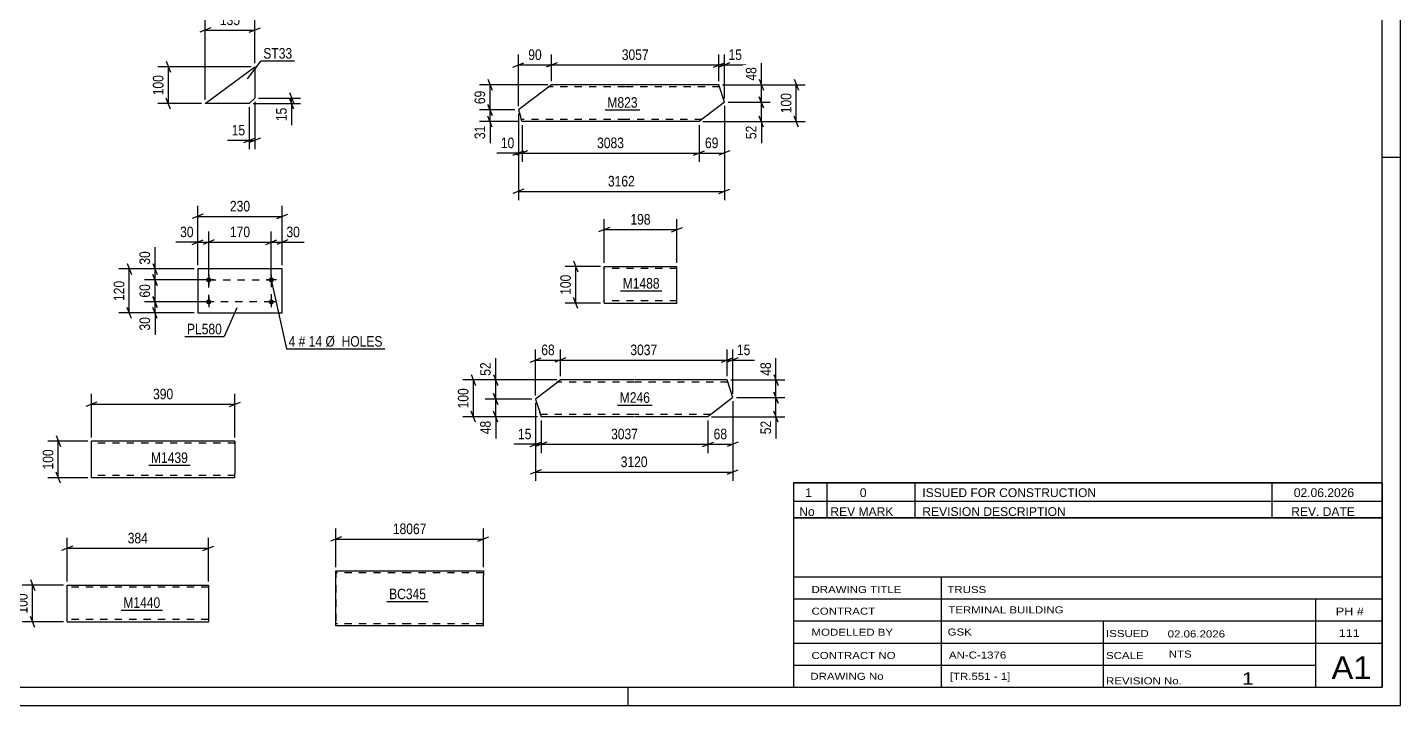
# Model space of a CAD drawing. Header units: millimetres. Extents: x 0 to 594, y 0 to 420.
# Drawn here: x 220.7 to 594, y 0 to 184.4 of the extents above; entities that cross this region are included whole.
import ezdxf

# ---------------------------------------------------------------- set-up
doc = ezdxf.new("R2010")
doc.units = ezdxf.units.MM
doc.linetypes.add('DXK_LINE_DOT2', pattern=[3.9198, 1.9599, -1.9599])
doc.styles.add('Arial Narrow', font='ARIALN.TTF', dxfattribs={"height": 0.2})

# ---------------------------------------------------------------- blocks, each defined once
blk = doc.blocks.new('Unknown-570384979-1132')
at = {"color": 5, "linetype": 'Continuous'}
for p, q in [((594, 0), (594, 420)), ((589, 5), (589, 415)), ((594, 149), (589, 149)), ((5, 5), (589, 5)), ((384, 0), (384, 5)), ((0, 0), (594, 0))]:
    blk.add_line(p, q, dxfattribs=at)
blk = doc.blocks.new('Part-570384979-22231 - 22230')
at = {"color": 2, "linetype": 'Continuous'}
for p, q in [((363.21, 168.82), (361.63, 167.62)), ((383.21, 168.82), (363.21, 168.82)), ((408.7, 168.82), (383.31, 168.82)), ((410.18, 164.06), (408.7, 168.82)), ((361.63, 167.62), (354.21, 161.97)), ((354.21, 161.97), (354.82, 160.02)), ((410.18, 164.06), (403.31, 158.82)), ((355.08, 159.17), (354.82, 160.02)), ((355.16, 158.91), (355.08, 159.17)), ((355.19, 158.82), (355.16, 158.91)), ((383.21, 158.82), (355.19, 158.82)), ((403.31, 158.82), (383.31, 158.82))]:
    blk.add_line(p, q, dxfattribs=at)
at = {"color": 7, "linetype": 'DXK_LINE_DOT2'}
for p, q in [((363.21, 168.82), (362.23, 168.08)), ((383.21, 168.22), (362.42, 168.22)), ((408.89, 168.22), (383.31, 168.22)), ((354.96, 159.56), (354.82, 160.02)), ((355.08, 159.17), (354.99, 159.47)), ((383.21, 159.42), (355.01, 159.42)), ((404.09, 159.42), (383.31, 159.42))]:
    blk.add_line(p, q, dxfattribs=at)
blk = doc.blocks.new('Part-570384979-22263 - 22262')
at = {"color": 2, "linetype": 'Continuous'}
for p, q in [((364.06, 87.35), (358.86, 83.35)), ((365.62, 88.55), (364.06, 87.35)), ((385.62, 88.55), (365.62, 88.55)), ((410.95, 88.55), (385.72, 88.55)), ((412.47, 83.75), (410.95, 88.55)), ((358.86, 83.35), (360, 79.75)), ((412.47, 83.75), (405.72, 78.55)), ((360.27, 78.9), (360, 79.75)), ((360.35, 78.64), (360.27, 78.9)), ((360.38, 78.55), (360.35, 78.64)), ((385.62, 78.55), (360.38, 78.55)), ((405.72, 78.55), (385.72, 78.55))]:
    blk.add_line(p, q, dxfattribs=at)
at = {"color": 7, "linetype": 'DXK_LINE_DOT2'}
for p, q in [((365.62, 88.55), (364.65, 87.81)), ((385.62, 87.95), (364.84, 87.95)), ((411.14, 87.95), (385.72, 87.95)), ((360.15, 79.29), (360, 79.75)), ((360.27, 78.9), (360.18, 79.2)), ((385.62, 79.15), (360.19, 79.15)), ((406.5, 79.15), (385.72, 79.15))]:
    blk.add_line(p, q, dxfattribs=at)
blk = doc.blocks.new('Part-570384979-17116 - 17115')
at = {"color": 2, "linetype": 'Continuous'}
for p, q in [((304.58, 21.66), (304.58, 36.66)), ((304.58, 36.66), (304.58, 36.66)), ((304.58, 36.66), (324.58, 36.66)), ((324.68, 36.66), (344.68, 36.66)), ((344.68, 36.66), (344.68, 36.57)), ((344.68, 36.57), (344.68, 36.31)), ((344.68, 36.31), (344.68, 35.46)), ((344.68, 22.86), (344.68, 35.46)), ((344.68, 21.66), (344.68, 22.86)), ((304.58, 21.66), (304.58, 21.66)), ((324.58, 21.66), (304.58, 21.66)), ((344.68, 21.66), (324.68, 21.66))]:
    blk.add_line(p, q, dxfattribs=at)
at = {"color": 7, "linetype": 'DXK_LINE_DOT2'}
for p, q in [((304.58, 36.66), (304.58, 21.66)), ((324.58, 36.06), (304.58, 36.06)), ((344.68, 36.06), (324.68, 36.06)), ((344.68, 36.31), (344.68, 35.46)), ((324.58, 22.26), (304.58, 22.26)), ((344.68, 22.26), (324.68, 22.26)), ((344.68, 22.26), (344.68, 22.31)), ((344.68, 21.66), (344.68, 21.75))]:
    blk.add_line(p, q, dxfattribs=at)
blk = doc.blocks.new('Part-570384979-17251 - 17250')
at = {"color": 2, "linetype": 'Continuous'}
for p, q in [((269.05, 163.71), (282.55, 173.71)), ((282.55, 173.71), (282.55, 165.21)), ((282.55, 165.21), (281.05, 163.71)), ((281.05, 163.71), (269.05, 163.71))]:
    blk.add_line(p, q, dxfattribs=at)
blk = doc.blocks.new('Bolt-570384979-17292 - 17290')
at = {"linetype": 'Continuous'}
for points in [[(270.02, 115.06, -1), (270.02, 116.46, -1)], [(287.02, 115.06, -1), (287.02, 116.46, -1)], [(270.02, 109.06, -1), (270.02, 110.46, -1)], [(287.02, 109.06, -1), (287.02, 110.46, -1)]]:
    blk.add_hatch(color=1, dxfattribs=at).paths.add_polyline_path(points)
at = {"color": 1, "linetype": 'Continuous'}
for p, q in [((271.42, 115.76), (268.62, 115.76)), ((270.02, 117.16), (270.02, 114.36)), ((288.42, 115.76), (285.62, 115.76)), ((287.02, 117.16), (287.02, 114.36)), ((271.42, 109.76), (268.62, 109.76)), ((270.02, 111.16), (270.02, 108.36)), ((288.42, 109.76), (285.62, 109.76)), ((287.02, 111.16), (287.02, 108.36))]:
    blk.add_line(p, q, dxfattribs=at)
blk = doc.blocks.new('Part-570384979-17291 - 17290')
at = {"color": 2, "linetype": 'Continuous'}
for p, q in [((290.02, 118.76), (267.02, 118.76)), ((267.02, 118.76), (267.02, 106.76)), ((290.02, 106.76), (290.02, 118.76)), ((267.02, 106.76), (290.02, 106.76))]:
    blk.add_line(p, q, dxfattribs=at)
blk = doc.blocks.new('Part-570384979-17303 - 17302')
at = {"color": 2, "linetype": 'Continuous'}
for p, q in [((277.13, 71.94), (238.12, 71.94)), ((238.12, 62.03), (238.12, 71.94)), ((277.13, 71.94), (277.13, 63.14)), ((238.12, 61.94), (238.12, 62.03)), ((277.13, 61.94), (238.12, 61.94)), ((277.13, 61.94), (277.13, 63.14))]:
    blk.add_line(p, q, dxfattribs=at)
at = {"color": 7, "linetype": 'DXK_LINE_DOT2'}
for p, q in [((277.13, 71.34), (238.12, 71.34)), ((277.13, 71.34), (277.13, 71.29)), ((277.13, 71.29), (277.13, 71.34)), ((277.13, 71.2), (277.13, 71.29)), ((277.13, 71.29), (277.13, 71.2)), ((238.12, 62.54), (238.12, 62.58)), ((277.13, 62.54), (238.12, 62.54)), ((277.13, 62.58), (277.13, 62.91)), ((277.13, 62.54), (277.13, 62.58))]:
    blk.add_line(p, q, dxfattribs=at)
blk = doc.blocks.new('Part-570384979-17322 - 17321')
at = {"color": 2, "linetype": 'Continuous'}
for p, q in [((231.53, 22.85), (231.53, 32.76)), ((231.53, 32.76), (269.94, 32.76)), ((269.94, 32.76), (269.94, 22.76)), ((231.53, 22.85), (231.53, 22.76)), ((231.53, 22.76), (269.94, 22.76))]:
    blk.add_line(p, q, dxfattribs=at)
at = {"color": 7, "linetype": 'DXK_LINE_DOT2'}
for p, q in [((269.94, 32.16), (231.53, 32.16)), ((269.94, 32.67), (269.94, 32.76)), ((231.53, 23.36), (231.53, 23.4)), ((269.94, 23.36), (231.53, 23.36)), ((269.94, 23.36), (269.94, 23.4))]:
    blk.add_line(p, q, dxfattribs=at)
blk = doc.blocks.new('Part-570384979-17378 - 17377')
at = {"color": 2, "linetype": 'Continuous'}
for p, q in [((377.51, 109.53), (377.51, 119.44)), ((377.51, 119.44), (397.28, 119.44)), ((397.28, 109.44), (397.28, 119.44)), ((377.51, 109.53), (377.51, 109.44)), ((377.51, 109.44), (397.28, 109.44))]:
    blk.add_line(p, q, dxfattribs=at)
at = {"color": 7, "linetype": 'DXK_LINE_DOT2'}
for p, q in [((397.28, 118.84), (377.51, 118.84)), ((377.51, 110.04), (377.51, 110.09)), ((397.28, 110.04), (377.51, 110.04)), ((397.28, 110.04), (397.28, 110.09))]:
    blk.add_line(p, q, dxfattribs=at)
blk = doc.blocks.new('Rectangle-570384979-20489 - 17290')
at = {"color": 1, "linetype": 'DXK_LINE_DOT2'}
blk.add_lwpolyline([(270.02, 115.76), (287.02, 115.76), (287.02, 109.76), (270.02, 109.76), (270.02, 115.76)], close=True, dxfattribs=at)
blk = doc.blocks.new('StraightDimension-570384979-22451 - 22230')
at = {"color": 7, "linetype": 'Continuous'}
for p, q in [((408.7, 169.82), (408.7, 177.08)), ((410.18, 165.06), (410.18, 177.08)), ((407.2, 173.63), (410.2, 174.83)), ((411.68, 174.83), (408.68, 173.63)), ((408.7, 174.23), (410.18, 174.23))]:
    blk.add_line(p, q, dxfattribs=at)
at = {"color": 0}
blk.add_wipeout([(415.57, 174.98), (415.57, 179.18), (410.71, 179.18), (410.71, 174.98)], dxfattribs=at)
at = {"color": 7, "linetype": 'Continuous'}
blk.add_line((410.18, 174.23), (416.09, 174.23), dxfattribs=at)
blk.add_line((410.18, 174.23), (416.09, 174.23), dxfattribs=at)
at = {"color": 3, "style": 'Arial Narrow'}
blk.add_text('15', height=2.863, dxfattribs=at).set_placement((411.31, 175.58))
blk = doc.blocks.new('StraightDimension-570384979-22515 - 22230')
at = {"color": 7, "linetype": 'Continuous'}
for p, q in [((410.18, 163.06), (410.18, 147.84)), ((403.31, 157.82), (403.31, 147.84)), ((401.81, 149.64), (404.81, 150.84)), ((403.31, 150.24), (410.18, 150.24)), ((411.68, 150.84), (408.68, 149.64))]:
    blk.add_line(p, q, dxfattribs=at)
at = {"color": 0}
blk.add_wipeout([(409.17, 150.99), (409.17, 155.19), (404.32, 155.19), (404.32, 150.99)], dxfattribs=at)
at = {"color": 3, "style": 'Arial Narrow'}
blk.add_text('69', height=2.863, dxfattribs=at).set_placement((404.92, 151.59))
blk = doc.blocks.new('StraightDimension-570384979-22452 - 22230')
at = {"color": 7, "linetype": 'Continuous'}
for p, q in [((363.21, 169.82), (363.21, 177.08)), ((408.7, 169.82), (408.7, 177.08)), ((364.71, 174.83), (361.71, 173.63)), ((363.21, 174.23), (408.7, 174.23)), ((407.2, 173.63), (410.2, 174.83))]:
    blk.add_line(p, q, dxfattribs=at)
at = {"color": 0}
blk.add_wipeout([(390.21, 174.98), (390.21, 179.18), (381.7, 179.18), (381.7, 174.98)], dxfattribs=at)
at = {"color": 3, "style": 'Arial Narrow'}
blk.add_text('3057', height=2.863, dxfattribs=at).set_placement((382.3, 175.58))
blk = doc.blocks.new('StraightDimension-570384979-22516 - 22230')
at = {"color": 7, "linetype": 'Continuous'}
for p, q in [((355.19, 157.82), (355.19, 147.84)), ((403.31, 157.82), (403.31, 147.84)), ((356.69, 150.84), (353.69, 149.64)), ((355.19, 150.24), (403.31, 150.24)), ((401.81, 149.64), (404.81, 150.84))]:
    blk.add_line(p, q, dxfattribs=at)
at = {"color": 0}
blk.add_wipeout([(383.51, 150.99), (383.51, 155.19), (374.99, 155.19), (374.99, 150.99)], dxfattribs=at)
at = {"color": 3, "style": 'Arial Narrow'}
blk.add_text('3083', height=2.863, dxfattribs=at).set_placement((375.59, 151.59))
blk = doc.blocks.new('StraightDimension-570384979-22453 - 22230')
at = {"color": 7, "linetype": 'Continuous'}
for p, q in [((354.21, 162.97), (354.21, 177.08)), ((363.21, 169.82), (363.21, 177.08)), ((352.71, 173.63), (355.71, 174.83)), ((354.21, 174.23), (363.21, 174.23)), ((364.71, 174.83), (361.71, 173.63))]:
    blk.add_line(p, q, dxfattribs=at)
at = {"color": 0}
blk.add_wipeout([(361.14, 174.98), (361.14, 179.18), (356.28, 179.18), (356.28, 174.98)], dxfattribs=at)
at = {"color": 3, "style": 'Arial Narrow'}
blk.add_text('90', height=2.863, dxfattribs=at).set_placement((356.88, 175.58))
blk = doc.blocks.new('StraightDimension-570384979-22517 - 22230')
at = {"color": 7, "linetype": 'Continuous'}
for p, q in [((354.21, 160.97), (354.21, 147.84)), ((355.19, 157.82), (355.19, 147.84)), ((352.71, 149.64), (355.71, 150.84)), ((356.69, 150.84), (353.69, 149.64)), ((354.21, 150.24), (355.19, 150.24))]:
    blk.add_line(p, q, dxfattribs=at)
at = {"color": 0}
blk.add_wipeout([(353.69, 150.99), (353.69, 155.19), (348.83, 155.19), (348.83, 150.99)], dxfattribs=at)
at = {"color": 7, "linetype": 'Continuous'}
blk.add_line((354.21, 150.24), (348.31, 150.24), dxfattribs=at)
blk.add_line((354.21, 150.24), (348.31, 150.24), dxfattribs=at)
at = {"color": 3, "style": 'Arial Narrow'}
blk.add_text('10', height=2.863, dxfattribs=at).set_placement((349.43, 151.59))
blk = doc.blocks.new('StraightDimension-570384979-22564 - 22230')
at = {"color": 7, "linetype": 'Continuous'}
for p, q in [((362.21, 168.82), (343.65, 168.82)), ((345.9, 170.32), (347.1, 167.32)), ((346.5, 161.97), (346.5, 168.82)), ((353.21, 161.97), (343.65, 161.97)), ((347.1, 160.47), (345.9, 163.47))]:
    blk.add_line(p, q, dxfattribs=at)
at = {"color": 0}
blk.add_wipeout([(345.75, 167.82), (341.55, 167.82), (341.55, 162.96), (345.75, 162.96)], dxfattribs=at)
at = {"color": 3, "style": 'Arial Narrow'}
blk.add_text('69', height=2.863, rotation=90.0002, dxfattribs=at).set_placement((345.15, 163.56))
blk = doc.blocks.new('StraightDimension-570384979-22565 - 22230')
at = {"color": 7, "linetype": 'Continuous'}
for p, q in [((353.21, 161.97), (343.65, 161.97)), ((345.9, 163.47), (347.1, 160.47)), ((346.5, 158.82), (346.5, 161.97)), ((354.19, 158.82), (343.65, 158.82)), ((347.1, 157.32), (345.9, 160.32))]:
    blk.add_line(p, q, dxfattribs=at)
at = {"color": 0}
blk.add_wipeout([(345.75, 158.3), (341.55, 158.3), (341.55, 153.44), (345.75, 153.44)], dxfattribs=at)
at = {"color": 7, "linetype": 'Continuous'}
blk.add_line((346.5, 158.82), (346.5, 152.91), dxfattribs=at)
blk.add_line((346.5, 158.82), (346.5, 152.91), dxfattribs=at)
at = {"color": 3, "style": 'Arial Narrow'}
blk.add_text('31', height=2.863, rotation=90.0002, dxfattribs=at).set_placement((345.15, 154.04))
blk = doc.blocks.new('StraightDimension-570384979-22613 - 22230')
at = {"color": 7, "linetype": 'Continuous'}
for p, q in [((409.7, 168.82), (422.64, 168.82)), ((419.64, 170.32), (420.84, 167.32)), ((420.24, 164.06), (420.24, 168.82)), ((420.84, 162.56), (419.64, 165.56)), ((411.18, 164.06), (422.64, 164.06))]:
    blk.add_line(p, q, dxfattribs=at)
at = {"color": 0}
blk.add_wipeout([(419.49, 174.2), (415.29, 174.2), (415.29, 169.35), (419.49, 169.35)], dxfattribs=at)
at = {"color": 7, "linetype": 'Continuous'}
blk.add_line((420.24, 168.82), (420.24, 174.73), dxfattribs=at)
blk.add_line((420.24, 168.82), (420.24, 174.73), dxfattribs=at)
at = {"color": 3, "style": 'Arial Narrow'}
blk.add_text('48', height=2.863, rotation=90.0002, dxfattribs=at).set_placement((418.89, 169.95))
blk = doc.blocks.new('StraightDimension-570384979-22614 - 22230')
at = {"color": 7, "linetype": 'Continuous'}
for p, q in [((419.64, 165.56), (420.84, 162.56)), ((411.18, 164.06), (422.64, 164.06)), ((420.24, 158.82), (420.24, 164.06)), ((404.31, 158.82), (422.64, 158.82)), ((420.84, 157.32), (419.64, 160.32))]:
    blk.add_line(p, q, dxfattribs=at)
at = {"color": 0}
blk.add_wipeout([(419.49, 158.3), (415.29, 158.3), (415.29, 153.44), (419.49, 153.44)], dxfattribs=at)
at = {"color": 7, "linetype": 'Continuous'}
blk.add_line((420.24, 158.82), (420.24, 152.91), dxfattribs=at)
blk.add_line((420.24, 158.82), (420.24, 152.91), dxfattribs=at)
at = {"color": 3, "style": 'Arial Narrow'}
blk.add_text('52', height=2.863, rotation=90.0002, dxfattribs=at).set_placement((418.89, 154.04))
blk = doc.blocks.new('StraightDimension-570384979-22663 - 22230')
at = {"color": 7, "linetype": 'Continuous'}
for p, q in [((409.7, 168.82), (432.15, 168.82)), ((429.15, 170.32), (430.35, 167.32)), ((429.75, 158.82), (429.75, 168.82)), ((404.31, 158.82), (432.15, 158.82)), ((430.35, 157.32), (429.15, 160.32))]:
    blk.add_line(p, q, dxfattribs=at)
at = {"color": 0}
blk.add_wipeout([(429, 167.16), (424.8, 167.16), (424.8, 160.48), (429, 160.48)], dxfattribs=at)
at = {"color": 3, "style": 'Arial Narrow'}
blk.add_text('100', height=2.863, rotation=90.0002, dxfattribs=at).set_placement((428.4, 161.08))
blk = doc.blocks.new('StraightDimension-570384979-22689 - 22230')
at = {"color": 7, "linetype": 'Continuous'}
for p, q in [((354.21, 160.97), (354.21, 137.42)), ((410.18, 163.06), (410.18, 137.42)), ((355.71, 140.42), (352.71, 139.22)), ((354.21, 139.82), (410.18, 139.82)), ((408.68, 139.22), (411.68, 140.42))]:
    blk.add_line(p, q, dxfattribs=at)
at = {"color": 0}
blk.add_wipeout([(386.45, 140.57), (386.45, 144.77), (377.94, 144.77), (377.94, 140.57)], dxfattribs=at)
at = {"color": 3, "style": 'Arial Narrow'}
blk.add_text('3162', height=2.863, dxfattribs=at).set_placement((378.54, 141.17))
blk = doc.blocks.new('StraightDimension-570384979-22769 - 22262')
at = {"color": 7, "linetype": 'Continuous'}
for p, q in [((358.86, 82.35), (358.86, 68.67)), ((360.38, 77.55), (360.38, 68.67)), ((357.36, 70.47), (360.36, 71.67)), ((358.86, 71.07), (360.38, 71.07)), ((361.88, 71.67), (358.88, 70.47))]:
    blk.add_line(p, q, dxfattribs=at)
at = {"color": 0}
blk.add_wipeout([(358.33, 71.82), (358.33, 76.02), (353.48, 76.02), (353.48, 71.82)], dxfattribs=at)
at = {"color": 7, "linetype": 'Continuous'}
blk.add_line((358.86, 71.07), (352.95, 71.07), dxfattribs=at)
blk.add_line((358.86, 71.07), (352.95, 71.07), dxfattribs=at)
at = {"color": 3, "style": 'Arial Narrow'}
blk.add_text('15', height=2.863, dxfattribs=at).set_placement((354.08, 72.42))
blk = doc.blocks.new('StraightDimension-570384979-22707 - 22262')
at = {"color": 7, "linetype": 'Continuous'}
for p, q in [((367.12, 94.55), (364.12, 93.35)), ((365.62, 89.55), (365.62, 96.8)), ((365.62, 93.95), (410.95, 93.95)), ((409.45, 93.35), (412.45, 94.55)), ((410.95, 89.55), (410.95, 96.8))]:
    blk.add_line(p, q, dxfattribs=at)
at = {"color": 0}
blk.add_wipeout([(392.54, 94.7), (392.54, 98.9), (384.03, 98.9), (384.03, 94.7)], dxfattribs=at)
at = {"color": 3, "style": 'Arial Narrow'}
blk.add_text('3037', height=2.863, dxfattribs=at).set_placement((384.63, 95.3))
blk = doc.blocks.new('StraightDimension-570384979-22706 - 22262')
at = {"color": 7, "linetype": 'Continuous'}
for p, q in [((409.45, 93.35), (412.45, 94.55)), ((410.95, 89.55), (410.95, 96.8)), ((410.95, 93.95), (412.47, 93.95)), ((413.97, 94.55), (410.97, 93.35)), ((412.47, 84.75), (412.47, 96.8))]:
    blk.add_line(p, q, dxfattribs=at)
at = {"color": 0}
blk.add_wipeout([(417.86, 94.7), (417.86, 98.9), (413, 98.9), (413, 94.7)], dxfattribs=at)
at = {"color": 7, "linetype": 'Continuous'}
blk.add_line((412.47, 93.95), (418.38, 93.95), dxfattribs=at)
blk.add_line((412.47, 93.95), (418.38, 93.95), dxfattribs=at)
at = {"color": 3, "style": 'Arial Narrow'}
blk.add_text('15', height=2.863, dxfattribs=at).set_placement((413.6, 95.3))
blk = doc.blocks.new('StraightDimension-570384979-22708 - 22262')
at = {"color": 7, "linetype": 'Continuous'}
for p, q in [((357.36, 93.35), (360.36, 94.55)), ((358.86, 84.35), (358.86, 96.8)), ((358.86, 93.95), (365.62, 93.95)), ((367.12, 94.55), (364.12, 93.35)), ((365.62, 89.55), (365.62, 96.8))]:
    blk.add_line(p, q, dxfattribs=at)
at = {"color": 0}
blk.add_wipeout([(364.67, 94.7), (364.67, 98.9), (359.81, 98.9), (359.81, 94.7)], dxfattribs=at)
at = {"color": 3, "style": 'Arial Narrow'}
blk.add_text('68', height=2.863, dxfattribs=at).set_placement((360.41, 95.3))
blk = doc.blocks.new('StraightDimension-570384979-22767 - 22262')
at = {"color": 7, "linetype": 'Continuous'}
for p, q in [((412.47, 82.75), (412.47, 68.67)), ((405.72, 77.55), (405.72, 68.67)), ((404.22, 70.47), (407.22, 71.67)), ((405.72, 71.07), (412.47, 71.07)), ((413.97, 71.67), (410.97, 70.47))]:
    blk.add_line(p, q, dxfattribs=at)
at = {"color": 0}
blk.add_wipeout([(411.52, 71.82), (411.52, 76.02), (406.67, 76.02), (406.67, 71.82)], dxfattribs=at)
at = {"color": 3, "style": 'Arial Narrow'}
blk.add_text('68', height=2.863, dxfattribs=at).set_placement((407.27, 72.42))
blk = doc.blocks.new('StraightDimension-570384979-22768 - 22262')
at = {"color": 7, "linetype": 'Continuous'}
for p, q in [((360.38, 77.55), (360.38, 68.67)), ((405.72, 77.55), (405.72, 68.67)), ((361.88, 71.67), (358.88, 70.47)), ((360.38, 71.07), (405.72, 71.07)), ((404.22, 70.47), (407.22, 71.67))]:
    blk.add_line(p, q, dxfattribs=at)
at = {"color": 0}
blk.add_wipeout([(387.3, 71.82), (387.3, 76.02), (378.79, 76.02), (378.79, 71.82)], dxfattribs=at)
at = {"color": 3, "style": 'Arial Narrow'}
blk.add_text('3037', height=2.863, dxfattribs=at).set_placement((379.39, 72.42))
blk = doc.blocks.new('StraightDimension-570384979-22815 - 22262')
at = {"color": 7, "linetype": 'Continuous'}
for p, q in [((358.86, 82.35), (358.86, 61.1)), ((412.47, 82.75), (412.47, 61.1)), ((360.36, 64.1), (357.36, 62.9)), ((358.86, 63.5), (412.47, 63.5)), ((410.97, 62.9), (413.97, 64.1))]:
    blk.add_line(p, q, dxfattribs=at)
at = {"color": 0}
blk.add_wipeout([(389.92, 64.25), (389.92, 68.45), (381.41, 68.45), (381.41, 64.25)], dxfattribs=at)
at = {"color": 3, "style": 'Arial Narrow'}
blk.add_text('3120', height=2.863, dxfattribs=at).set_placement((382.01, 64.85))
blk = doc.blocks.new('StraightDimension-570384979-22828 - 22262')
at = {"color": 7, "linetype": 'Continuous'}
for p, q in [((423.62, 90.05), (424.82, 87.05)), ((411.95, 88.55), (426.62, 88.55)), ((424.22, 83.75), (424.22, 88.55)), ((413.47, 83.75), (426.62, 83.75)), ((424.82, 82.25), (423.62, 85.25))]:
    blk.add_line(p, q, dxfattribs=at)
at = {"color": 0}
blk.add_wipeout([(423.47, 93.93), (419.27, 93.93), (419.27, 89.08), (423.47, 89.08)], dxfattribs=at)
at = {"color": 7, "linetype": 'Continuous'}
blk.add_line((424.22, 88.55), (424.22, 94.46), dxfattribs=at)
blk.add_line((424.22, 88.55), (424.22, 94.46), dxfattribs=at)
at = {"color": 3, "style": 'Arial Narrow'}
blk.add_text('48', height=2.863, rotation=90.0002, dxfattribs=at).set_placement((422.87, 89.68))
blk = doc.blocks.new('StraightDimension-570384979-22829 - 22262')
at = {"color": 7, "linetype": 'Continuous'}
for p, q in [((413.47, 83.75), (426.62, 83.75)), ((423.62, 85.25), (424.82, 82.25)), ((424.22, 78.55), (424.22, 83.75)), ((406.72, 78.55), (426.62, 78.55)), ((424.82, 77.05), (423.62, 80.05))]:
    blk.add_line(p, q, dxfattribs=at)
at = {"color": 0}
blk.add_wipeout([(423.47, 78.03), (419.27, 78.03), (419.27, 73.17), (423.47, 73.17)], dxfattribs=at)
at = {"color": 7, "linetype": 'Continuous'}
blk.add_line((424.22, 78.55), (424.22, 72.64), dxfattribs=at)
blk.add_line((424.22, 78.55), (424.22, 72.64), dxfattribs=at)
at = {"color": 3, "style": 'Arial Narrow'}
blk.add_text('52', height=2.863, rotation=90.0002, dxfattribs=at).set_placement((422.87, 73.77))
blk = doc.blocks.new('StraightDimension-570384979-22874 - 22262')
at = {"color": 7, "linetype": 'Continuous'}
for p, q in [((347.42, 90.05), (348.62, 87.05)), ((364.62, 88.55), (345.17, 88.55)), ((348.02, 83.35), (348.02, 88.55)), ((357.86, 83.35), (345.17, 83.35)), ((348.62, 81.85), (347.42, 84.85))]:
    blk.add_line(p, q, dxfattribs=at)
at = {"color": 0}
blk.add_wipeout([(347.27, 93.93), (343.07, 93.93), (343.07, 89.08), (347.27, 89.08)], dxfattribs=at)
at = {"color": 7, "linetype": 'Continuous'}
blk.add_line((348.02, 88.55), (348.02, 94.46), dxfattribs=at)
blk.add_line((348.02, 88.55), (348.02, 94.46), dxfattribs=at)
at = {"color": 3, "style": 'Arial Narrow'}
blk.add_text('52', height=2.863, rotation=90.0002, dxfattribs=at).set_placement((346.67, 89.68))
blk = doc.blocks.new('StraightDimension-570384979-22875 - 22262')
at = {"color": 7, "linetype": 'Continuous'}
for p, q in [((357.86, 83.35), (345.17, 83.35)), ((347.42, 84.85), (348.62, 81.85)), ((348.02, 78.55), (348.02, 83.35)), ((359.38, 78.55), (345.17, 78.55)), ((348.62, 77.05), (347.42, 80.05))]:
    blk.add_line(p, q, dxfattribs=at)
at = {"color": 0}
blk.add_wipeout([(347.27, 78.03), (343.07, 78.03), (343.07, 73.17), (347.27, 73.17)], dxfattribs=at)
at = {"color": 7, "linetype": 'Continuous'}
blk.add_line((348.02, 78.55), (348.02, 72.64), dxfattribs=at)
blk.add_line((348.02, 78.55), (348.02, 72.64), dxfattribs=at)
at = {"color": 3, "style": 'Arial Narrow'}
blk.add_text('48', height=2.863, rotation=90.0002, dxfattribs=at).set_placement((346.67, 73.77))
blk = doc.blocks.new('StraightDimension-570384979-23218 - 22262')
at = {"color": 7, "linetype": 'Continuous'}
for p, q in [((341.37, 90.05), (342.57, 87.05)), ((364.62, 88.55), (339.12, 88.55)), ((341.97, 78.55), (341.97, 88.55)), ((359.38, 78.55), (339.12, 78.55)), ((342.57, 77.05), (341.37, 80.05))]:
    blk.add_line(p, q, dxfattribs=at)
at = {"color": 0}
blk.add_wipeout([(341.22, 86.89), (337.02, 86.89), (337.02, 80.21), (341.22, 80.21)], dxfattribs=at)
at = {"color": 3, "style": 'Arial Narrow'}
blk.add_text('100', height=2.863, rotation=90.0002, dxfattribs=at).set_placement((340.62, 80.81))
blk = doc.blocks.new('StraightDimension-570384979-17786 - 17115')
at = {"color": 7, "linetype": 'Continuous'}
for p, q in [((306.08, 45.87), (303.08, 44.67)), ((304.58, 37.66), (304.58, 48.12)), ((304.58, 45.27), (344.68, 45.27)), ((343.18, 44.67), (346.18, 45.87)), ((344.68, 37.66), (344.68, 48.12))]:
    blk.add_line(p, q, dxfattribs=at)
at = {"color": 0}
blk.add_wipeout([(329.8, 46.02), (329.8, 50.22), (319.46, 50.22), (319.46, 46.02)], dxfattribs=at)
at = {"color": 3, "style": 'Arial Narrow'}
blk.add_text('18067', height=2.863, dxfattribs=at).set_placement((320.06, 46.62))
blk = doc.blocks.new('StraightDimension-570384979-17986 - 17250')
at = {"color": 7, "linetype": 'Continuous'}
for p, q in [((281.05, 162.71), (281.05, 151.31)), ((282.55, 164.21), (282.55, 151.31)), ((279.55, 153.11), (282.55, 154.31)), ((284.05, 154.31), (281.05, 153.11)), ((281.05, 153.71), (282.55, 153.71))]:
    blk.add_line(p, q, dxfattribs=at)
at = {"color": 0}
blk.add_wipeout([(280.52, 154.46), (280.52, 158.66), (275.66, 158.66), (275.66, 154.46)], dxfattribs=at)
at = {"color": 7, "linetype": 'Continuous'}
blk.add_line((281.05, 153.71), (275.14, 153.71), dxfattribs=at)
blk.add_line((281.05, 153.71), (275.14, 153.71), dxfattribs=at)
at = {"color": 3, "style": 'Arial Narrow'}
blk.add_text('15', height=2.863, dxfattribs=at).set_placement((276.26, 155.06))
blk = doc.blocks.new('StraightDimension-570384979-17978 - 17250')
at = {"color": 7, "linetype": 'Continuous'}
for p, q in [((283.55, 165.21), (294.95, 165.21)), ((291.95, 166.71), (293.15, 163.71)), ((293.15, 162.21), (291.95, 165.21)), ((292.55, 163.71), (292.55, 165.21)), ((282.05, 163.71), (294.95, 163.71))]:
    blk.add_line(p, q, dxfattribs=at)
at = {"color": 0}
blk.add_wipeout([(291.8, 163.18), (287.6, 163.18), (287.6, 158.33), (291.8, 158.33)], dxfattribs=at)
at = {"color": 7, "linetype": 'Continuous'}
blk.add_line((292.55, 163.71), (292.55, 157.8), dxfattribs=at)
blk.add_line((292.55, 163.71), (292.55, 157.8), dxfattribs=at)
at = {"color": 3, "style": 'Arial Narrow'}
blk.add_text('15', height=2.863, rotation=90.0002, dxfattribs=at).set_placement((291.2, 158.93))
blk = doc.blocks.new('StraightDimension-570384979-17990 - 17250')
at = {"color": 7, "linetype": 'Continuous'}
for p, q in [((270.55, 184.31), (267.55, 183.11)), ((269.05, 164.71), (269.05, 186.56)), ((269.05, 183.71), (282.55, 183.71)), ((281.05, 183.11), (284.05, 184.31)), ((282.55, 174.71), (282.55, 186.56))]:
    blk.add_line(p, q, dxfattribs=at)
at = {"color": 0}
blk.add_wipeout([(279.14, 184.46), (279.14, 188.66), (272.45, 188.66), (272.45, 184.46)], dxfattribs=at)
at = {"color": 3, "style": 'Arial Narrow'}
blk.add_text('135', height=2.863, dxfattribs=at).set_placement((273.05, 185.06))
blk = doc.blocks.new('StraightDimension-570384979-17982 - 17250')
at = {"color": 7, "linetype": 'Continuous'}
for p, q in [((281.55, 173.71), (256.2, 173.71)), ((258.45, 175.21), (259.65, 172.21)), ((259.05, 163.71), (259.05, 173.71)), ((259.65, 162.21), (258.45, 165.21)), ((268.05, 163.71), (256.2, 163.71))]:
    blk.add_line(p, q, dxfattribs=at)
at = {"color": 0}
blk.add_wipeout([(258.3, 172.05), (254.1, 172.05), (254.1, 165.37), (258.3, 165.37)], dxfattribs=at)
at = {"color": 3, "style": 'Arial Narrow'}
blk.add_text('100', height=2.863, rotation=90.0002, dxfattribs=at).set_placement((257.7, 165.97))
blk = doc.blocks.new('StraightDimension-570384979-17999 - 17290')
at = {"color": 7, "linetype": 'Continuous'}
for p, q in [((269.02, 115.76), (252.56, 115.76)), ((254.81, 117.26), (256.01, 114.26)), ((255.41, 109.76), (255.41, 115.76)), ((269.02, 109.76), (252.56, 109.76)), ((256.01, 108.26), (254.81, 111.26))]:
    blk.add_line(p, q, dxfattribs=at)
at = {"color": 0}
blk.add_wipeout([(254.66, 115.19), (250.46, 115.19), (250.46, 110.34), (254.66, 110.34)], dxfattribs=at)
at = {"color": 3, "style": 'Arial Narrow'}
blk.add_text('60', height=2.863, rotation=90.0002, dxfattribs=at).set_placement((254.06, 110.94))
blk = doc.blocks.new('StraightDimension-570384979-18015 - 17290')
at = {"color": 7, "linetype": 'Continuous'}
for p, q in [((270.02, 116.76), (270.02, 128.88)), ((287.02, 116.76), (287.02, 128.88)), ((271.52, 126.63), (268.52, 125.43)), ((270.02, 126.03), (287.02, 126.03)), ((285.52, 125.43), (288.52, 126.63))]:
    blk.add_line(p, q, dxfattribs=at)
at = {"color": 0}
blk.add_wipeout([(281.86, 126.78), (281.86, 130.98), (275.18, 130.98), (275.18, 126.78)], dxfattribs=at)
at = {"color": 3, "style": 'Arial Narrow'}
blk.add_text('170', height=2.863, dxfattribs=at).set_placement((275.78, 127.38))
blk = doc.blocks.new('StraightDimension-570384979-18000 - 17290')
at = {"color": 7, "linetype": 'Continuous'}
for p, q in [((269.02, 109.76), (252.56, 109.76)), ((254.81, 111.26), (256.01, 108.26)), ((256.01, 105.26), (254.81, 108.26)), ((255.41, 106.76), (255.41, 109.76)), ((266.02, 106.76), (252.56, 106.76))]:
    blk.add_line(p, q, dxfattribs=at)
at = {"color": 0}
blk.add_wipeout([(254.66, 106.24), (250.46, 106.24), (250.46, 101.38), (254.66, 101.38)], dxfattribs=at)
at = {"color": 7, "linetype": 'Continuous'}
blk.add_line((255.41, 106.76), (255.41, 100.86), dxfattribs=at)
blk.add_line((255.41, 106.76), (255.41, 100.86), dxfattribs=at)
at = {"color": 3, "style": 'Arial Narrow'}
blk.add_text('30', height=2.863, rotation=90.0002, dxfattribs=at).set_placement((254.06, 101.98))
blk = doc.blocks.new('StraightDimension-570384979-17998 - 17290')
at = {"color": 7, "linetype": 'Continuous'}
for p, q in [((254.81, 120.26), (256.01, 117.26)), ((266.02, 118.76), (252.56, 118.76)), ((269.02, 115.76), (252.56, 115.76)), ((256.01, 114.26), (254.81, 117.26)), ((255.41, 115.76), (255.41, 118.76))]:
    blk.add_line(p, q, dxfattribs=at)
at = {"color": 0}
blk.add_wipeout([(254.66, 124.14), (250.46, 124.14), (250.46, 119.29), (254.66, 119.29)], dxfattribs=at)
at = {"color": 7, "linetype": 'Continuous'}
blk.add_line((255.41, 118.76), (255.41, 124.67), dxfattribs=at)
blk.add_line((255.41, 118.76), (255.41, 124.67), dxfattribs=at)
at = {"color": 3, "style": 'Arial Narrow'}
blk.add_text('30', height=2.863, rotation=90.0002, dxfattribs=at).set_placement((254.06, 119.89))
blk = doc.blocks.new('StraightDimension-570384979-18010 - 17290')
at = {"color": 7, "linetype": 'Continuous'}
for p, q in [((247.81, 120.26), (249.01, 117.26)), ((266.02, 118.76), (245.56, 118.76)), ((248.41, 106.76), (248.41, 118.76)), ((249.01, 105.26), (247.81, 108.26)), ((266.02, 106.76), (245.56, 106.76))]:
    blk.add_line(p, q, dxfattribs=at)
at = {"color": 0}
blk.add_wipeout([(247.66, 116.11), (243.46, 116.11), (243.46, 109.42), (247.66, 109.42)], dxfattribs=at)
at = {"color": 3, "style": 'Arial Narrow'}
blk.add_text('120', height=2.863, rotation=90.0002, dxfattribs=at).set_placement((247.06, 110.02))
blk = doc.blocks.new('StraightDimension-570384979-18014 - 17290')
at = {"color": 7, "linetype": 'Continuous'}
for p, q in [((287.02, 116.76), (287.02, 128.88)), ((290.02, 119.76), (290.02, 128.88)), ((285.52, 125.43), (288.52, 126.63)), ((287.02, 126.03), (290.02, 126.03)), ((291.52, 126.63), (288.52, 125.43))]:
    blk.add_line(p, q, dxfattribs=at)
at = {"color": 0}
blk.add_wipeout([(295.4, 126.78), (295.4, 130.98), (290.54, 130.98), (290.54, 126.78)], dxfattribs=at)
at = {"color": 7, "linetype": 'Continuous'}
blk.add_line((290.02, 126.03), (295.92, 126.03), dxfattribs=at)
blk.add_line((290.02, 126.03), (295.92, 126.03), dxfattribs=at)
at = {"color": 3, "style": 'Arial Narrow'}
blk.add_text('30', height=2.863, dxfattribs=at).set_placement((291.14, 127.38))
blk = doc.blocks.new('StraightDimension-570384979-18016 - 17290')
at = {"color": 7, "linetype": 'Continuous'}
for p, q in [((267.02, 119.76), (267.02, 128.88)), ((270.02, 116.76), (270.02, 128.88)), ((265.52, 125.43), (268.52, 126.63)), ((267.02, 126.03), (270.02, 126.03)), ((271.52, 126.63), (268.52, 125.43))]:
    blk.add_line(p, q, dxfattribs=at)
at = {"color": 0}
blk.add_wipeout([(266.49, 126.78), (266.49, 130.98), (261.64, 130.98), (261.64, 126.78)], dxfattribs=at)
at = {"color": 7, "linetype": 'Continuous'}
blk.add_line((267.02, 126.03), (261.11, 126.03), dxfattribs=at)
blk.add_line((267.02, 126.03), (261.11, 126.03), dxfattribs=at)
at = {"color": 3, "style": 'Arial Narrow'}
blk.add_text('30', height=2.863, dxfattribs=at).set_placement((262.24, 127.38))
blk = doc.blocks.new('StraightDimension-570384979-18026 - 17290')
at = {"color": 7, "linetype": 'Continuous'}
for p, q in [((267.02, 119.76), (267.02, 135.88)), ((290.02, 119.76), (290.02, 135.88)), ((268.52, 133.63), (265.52, 132.43)), ((267.02, 133.03), (290.02, 133.03)), ((288.52, 132.43), (291.52, 133.63))]:
    blk.add_line(p, q, dxfattribs=at)
at = {"color": 0}
blk.add_wipeout([(281.86, 133.78), (281.86, 137.98), (275.18, 137.98), (275.18, 133.78)], dxfattribs=at)
at = {"color": 3, "style": 'Arial Narrow'}
blk.add_text('230', height=2.863, dxfattribs=at).set_placement((275.78, 134.38))
blk = doc.blocks.new('StraightDimension-570384979-18030 - 17302')
at = {"color": 7, "linetype": 'Continuous'}
for p, q in [((239.62, 82.54), (236.62, 81.34)), ((238.12, 72.94), (238.12, 84.79)), ((275.63, 81.34), (278.63, 82.54)), ((277.13, 72.94), (277.13, 84.79)), ((238.12, 81.94), (277.13, 81.94))]:
    blk.add_line(p, q, dxfattribs=at)
at = {"color": 0}
blk.add_wipeout([(260.96, 82.69), (260.96, 86.89), (254.28, 86.89), (254.28, 82.69)], dxfattribs=at)
at = {"color": 3, "style": 'Arial Narrow'}
blk.add_text('390', height=2.863, dxfattribs=at).set_placement((254.88, 83.29))
blk = doc.blocks.new('StraightDimension-570384979-20531 - 17302')
at = {"color": 7, "linetype": 'Continuous'}
for p, q in [((237.12, 71.94), (226.26, 71.94)), ((228.51, 73.44), (229.71, 70.44)), ((229.11, 61.94), (229.11, 71.94)), ((237.12, 61.94), (226.26, 61.94)), ((229.71, 60.44), (228.51, 63.44))]:
    blk.add_line(p, q, dxfattribs=at)
at = {"color": 0}
blk.add_wipeout([(228.36, 70.28), (224.16, 70.28), (224.16, 63.6), (228.36, 63.6)], dxfattribs=at)
at = {"color": 3, "style": 'Arial Narrow'}
blk.add_text('100', height=2.863, rotation=90.0002, dxfattribs=at).set_placement((227.76, 64.2))
blk = doc.blocks.new('StraightDimension-570384979-18034 - 17321')
at = {"color": 7, "linetype": 'Continuous'}
for p, q in [((231.53, 33.76), (231.53, 45.61)), ((269.94, 33.76), (269.94, 45.61)), ((233.03, 43.36), (230.03, 42.16)), ((231.53, 42.76), (269.94, 42.76)), ((268.44, 42.16), (271.44, 43.36))]:
    blk.add_line(p, q, dxfattribs=at)
at = {"color": 0}
blk.add_wipeout([(254.08, 43.51), (254.08, 47.71), (247.39, 47.71), (247.39, 43.51)], dxfattribs=at)
at = {"color": 3, "style": 'Arial Narrow'}
blk.add_text('384', height=2.863, dxfattribs=at).set_placement((247.99, 44.11))
blk = doc.blocks.new('StraightDimension-570384979-20542 - 17321')
at = {"color": 7, "linetype": 'Continuous'}
for p, q in [((221.53, 34.26), (222.73, 31.26)), ((230.53, 32.76), (219.28, 32.76)), ((222.13, 22.76), (222.13, 32.76)), ((230.53, 22.76), (219.28, 22.76)), ((222.73, 21.26), (221.53, 24.26))]:
    blk.add_line(p, q, dxfattribs=at)
at = {"color": 0}
blk.add_wipeout([(221.38, 31.1), (217.18, 31.1), (217.18, 24.42), (221.38, 24.42)], dxfattribs=at)
at = {"color": 3, "style": 'Arial Narrow'}
blk.add_text('100', height=2.863, rotation=90.0002, dxfattribs=at).set_placement((220.78, 25.02))
blk = doc.blocks.new('StraightDimension-570384979-20504 - 17377')
at = {"color": 7, "linetype": 'Continuous'}
for p, q in [((369.19, 120.94), (370.39, 117.94)), ((376.51, 119.44), (366.94, 119.44)), ((369.79, 109.44), (369.79, 119.44)), ((376.51, 109.44), (366.94, 109.44)), ((370.39, 107.94), (369.19, 110.94))]:
    blk.add_line(p, q, dxfattribs=at)
at = {"color": 0}
blk.add_wipeout([(369.04, 117.78), (364.84, 117.78), (364.84, 111.1), (369.04, 111.1)], dxfattribs=at)
at = {"color": 3, "style": 'Arial Narrow'}
blk.add_text('100', height=2.863, rotation=90.0002, dxfattribs=at).set_placement((368.44, 111.7))
blk = doc.blocks.new('StraightDimension-570384979-18038 - 17377')
at = {"color": 7, "linetype": 'Continuous'}
for p, q in [((377.51, 120.44), (377.51, 132.29)), ((397.28, 120.44), (397.28, 132.29)), ((379.01, 130.04), (376.01, 128.84)), ((377.51, 129.44), (397.28, 129.44)), ((395.78, 128.84), (398.78, 130.04))]:
    blk.add_line(p, q, dxfattribs=at)
at = {"color": 0}
blk.add_wipeout([(390.74, 130.19), (390.74, 134.39), (384.05, 134.39), (384.05, 130.19)], dxfattribs=at)
at = {"color": 3, "style": 'Arial Narrow'}
blk.add_text('198', height=2.863, dxfattribs=at).set_placement((384.65, 130.79))
blk = doc.blocks.new('Unknown-570384979-23251')
at = {"color": 7, "linetype": 'Continuous'}
for p, q in [((429, 51.05), (429, 5)), ((429, 51.05), (589, 51.05)), ((589, 51), (589, 5)), ((429, 35), (589, 35)), ((469.14, 35), (469.14, 5)), ((429, 29), (589, 29)), ((571, 5.05), (571, 29.05)), ((429, 23), (589, 23)), ((513.14, 23), (513.14, 5)), ((429, 17), (589, 17)), ((429, 11), (571, 11)), ((429, 5), (589, 5))]:
    blk.add_line(p, q, dxfattribs=at)
at = {"color": 7, "style": 'Arial Narrow'}
for s, height, width, p in [('DRAWING TITLE', 1.9089, 1.425378, (433.88, 30.61)), ('TRUSS', 1.909, 1.425378, (470.81, 30.59)), ('CONTRACT', 1.909, 1.425378, (433.88, 24.71)), ('TERMINAL BUILDING', 1.9089, 1.425378, (471.06, 25.07)), ('MODELLED BY', 1.9089, 1.425378, (433.88, 18.98)), ('GSK', 1.909, 1.425378, (470.88, 19.04)), ('ISSUED', 1.909, 1.425378, (513.94, 18.64)), ('02.06.2026', 1.909, 1.425378, (530.69, 18.52)), ('CONTRACT NO', 1.9089, 1.425378, (433.88, 12.66)), ('AN-C-1376', 1.909, 1.425378, (471.23, 12.78)), ('SCALE', 1.909, 1.425378, (513.94, 12.65)), ('A1', 6.204, 1.25, (575.24, 7.2)), ('DRAWING No', 1.909, 1.425378, (433.56, 7)), ('[TR.551 - 1]', 1.9089, 1.425378, (471.46, 6.99)), ('REVISION No.', 1.9089, 1.425378, (513.94, 5.77)), ('1', 3.34, 1.5, (550.91, 5.68))]:
    blk.add_text(s, height=height, dxfattribs=dict(at, width=width)).set_placement(p)
at = {"color": 7, "linetype": 'Continuous', "style": 'Arial Narrow'}
for s, height, width, p in [('PH #', 2.1, 1.42538, (576.4, 24.55)), ('111', 2.1, 1.42538, (577.19, 18.65)), ('NTS', 1.909, 1.425378, (531, 13.05))]:
    blk.add_text(s, height=height, dxfattribs=dict(at, width=width)).set_placement(p)
blk = doc.blocks.new('Unknown-570384979-23252')
at = {"color": 7, "linetype": 'Continuous'}
for p, q in [((429, 60.55), (589, 60.55)), ((589, 60.55), (429, 60.55)), ((429, 60.55), (429, 55.55)), ((438, 60.55), (438, 55.55)), ((462, 60.55), (462, 55.55)), ((559, 60.55), (559, 55.55)), ((589, 60.55), (589, 55.55)), ((429, 55.55), (589, 55.55)), ((429, 55.55), (429, 51.05)), ((429, 55.55), (589, 55.55)), ((438, 55.55), (438, 51.05)), ((462, 55.55), (462, 51.05)), ((559, 55.55), (559, 51.05)), ((589, 55.55), (589, 51.05)), ((589, 51.05), (429, 51.05))]:
    blk.add_line(p, q, dxfattribs=at)
at = {"color": 7, "linetype": 'Continuous', "style": 'Arial Narrow'}
for s, height, width, p in [('1', 2.39, 1.196471, (432.16, 56.7)), ('0', 2.39, 1.196471, (447, 56.7)), ('ISSUED FOR CONSTRUCTION', 2.3861, 1.196471, (464, 56.7)), ('02.06.2026', 2.386, 1.196471, (565, 56.7)), ('No', 2.386, 1.2, (430.54, 51.55)), ('REV MARK', 2.386, 1.2, (439, 51.55)), ('REVISION DESCRIPTION', 2.3861, 1.2, (464, 51.55)), ('REV. DATE', 2.386, 1.2, (564.28, 51.55))]:
    blk.add_text(s, height=height, dxfattribs=dict(at, width=width)).set_placement(p)
blk = doc.blocks.new('Mark-570384979-22291 - 22230')
at = {"color": 0}
blk.add_wipeout([(386.6, 162.58), (386.6, 165.58), (378.38, 165.58), (378.38, 162.58)], dxfattribs=at)
blk.add_wipeout([(386.6, 162.58), (386.6, 165.58), (378.38, 165.58), (378.38, 162.58)], dxfattribs=at)
at = {"color": 30, "linetype": 'Continuous'}
blk.add_line((377.78, 161.98), (387.2, 161.98), dxfattribs=at)
at = {"color": 3, "style": 'Arial Narrow'}
blk.add_text('M823', height=2.863, dxfattribs=at).set_placement((378.38, 162.58))
blk = doc.blocks.new('Mark-570384979-22306 - 22262')
at = {"color": 0}
blk.add_wipeout([(389.96, 82.33), (389.96, 85.33), (381.74, 85.33), (381.74, 82.33)], dxfattribs=at)
blk.add_wipeout([(389.96, 82.33), (389.96, 85.33), (381.74, 85.33), (381.74, 82.33)], dxfattribs=at)
at = {"color": 30, "linetype": 'Continuous'}
blk.add_line((381.14, 81.73), (390.56, 81.73), dxfattribs=at)
at = {"color": 3, "style": 'Arial Narrow'}
blk.add_text('M246', height=2.863, dxfattribs=at).set_placement((381.74, 82.33))
blk = doc.blocks.new('Mark-570384979-18133 - 17115')
at = {"color": 0}
blk.add_wipeout([(329.1, 28.92), (329.1, 31.92), (319.05, 31.92), (319.05, 28.92)], dxfattribs=at)
blk.add_wipeout([(329.1, 28.92), (329.1, 31.92), (319.05, 31.92), (319.05, 28.92)], dxfattribs=at)
at = {"color": 30, "linetype": 'Continuous'}
blk.add_line((318.45, 28.32), (329.7, 28.32), dxfattribs=at)
at = {"color": 3, "style": 'Arial Narrow'}
blk.add_text('BC345', height=2.863, dxfattribs=at).set_placement((319.05, 28.92))
blk = doc.blocks.new('Mark-570384979-18183 - 17250')
at = {"color": 0}
blk.add_wipeout([(292.71, 175.93), (292.71, 178.93), (284.85, 178.93), (284.85, 175.93)], dxfattribs=at)
blk.add_wipeout([(292.71, 175.93), (292.71, 178.93), (284.85, 178.93), (284.85, 175.93)], dxfattribs=at)
at = {"color": 30, "linetype": 'Continuous'}
for p, q in [((280.55, 170.4), (284.25, 175.33)), ((284.25, 175.33), (293.31, 175.33))]:
    blk.add_line(p, q, dxfattribs=at)
at = {"color": 3, "style": 'Arial Narrow'}
blk.add_text('ST33', height=2.863, dxfattribs=at).set_placement((284.85, 175.93))
blk = doc.blocks.new('Mark-570384979-18192 - 17290')
at = {"color": 0}
blk.add_wipeout([(293.56, 97.61), (293.56, 100.61), (291.73, 100.61), (291.73, 97.61)], dxfattribs=at)
blk.add_wipeout([(293.56, 97.61), (293.56, 100.61), (291.73, 100.61), (291.73, 97.61)], dxfattribs=at)
at = {"color": 7, "linetype": 'Continuous'}
blk.add_line((287.02, 115.76), (291.13, 97.01), dxfattribs=at)
at = {"color": 0}
blk.add_wipeout([(296.29, 97.61), (296.29, 100.61), (294.46, 100.61), (294.46, 97.61)], dxfattribs=at)
blk.add_wipeout([(296.29, 97.61), (296.29, 100.61), (294.46, 100.61), (294.46, 97.61)], dxfattribs=at)
at = {"color": 3, "style": 'Arial Narrow'}
blk.add_text('4', height=2.86, dxfattribs=at).set_placement((291.73, 97.61))
at = {"color": 0}
blk.add_wipeout([(300.85, 97.61), (300.85, 100.61), (297.19, 100.61), (297.19, 97.61)], dxfattribs=at)
blk.add_wipeout([(300.85, 97.61), (300.85, 100.61), (297.19, 100.61), (297.19, 97.61)], dxfattribs=at)
at = {"color": 3, "style": 'Arial Narrow'}
blk.add_text('#', height=2.86, dxfattribs=at).set_placement((294.46, 97.61))
at = {"color": 0}
blk.add_wipeout([(317.27, 97.61), (317.27, 100.61), (301.75, 100.61), (301.75, 97.61)], dxfattribs=at)
blk.add_wipeout([(317.27, 97.61), (317.27, 100.61), (301.75, 100.61), (301.75, 97.61)], dxfattribs=at)
at = {"color": 7, "linetype": 'Continuous'}
blk.add_line((291.13, 97.01), (317.87, 97.01), dxfattribs=at)
at = {"color": 3, "style": 'Arial Narrow'}
for s, p in [('14', (297.19, 97.61)), ('Ø  HOLES', (301.75, 97.61))]:
    blk.add_text(s, height=2.863, dxfattribs=at).set_placement(p)
blk = doc.blocks.new('Mark-570384979-18189 - 17290')
at = {"color": 0}
blk.add_wipeout([(273.6, 100.97), (273.6, 103.97), (264.09, 103.97), (264.09, 100.97)], dxfattribs=at)
blk.add_wipeout([(273.6, 100.97), (273.6, 103.97), (264.09, 103.97), (264.09, 100.97)], dxfattribs=at)
at = {"color": 30, "linetype": 'Continuous'}
for p in [(277.66, 108.19), (263.49, 100.37)]:
    blk.add_line(p, (274.2, 100.37), dxfattribs=at)
at = {"color": 3, "style": 'Arial Narrow'}
blk.add_text('PL580', height=2.863, dxfattribs=at).set_placement((264.09, 100.97))
blk = doc.blocks.new('Mark-570384979-18193 - 17302')
at = {"color": 0}
blk.add_wipeout([(264.36, 65.98), (264.36, 68.98), (254.31, 68.98), (254.31, 65.98)], dxfattribs=at)
blk.add_wipeout([(264.36, 65.98), (264.36, 68.98), (254.31, 68.98), (254.31, 65.98)], dxfattribs=at)
at = {"color": 30, "linetype": 'Continuous'}
blk.add_line((253.71, 65.38), (264.96, 65.38), dxfattribs=at)
at = {"color": 3, "style": 'Arial Narrow'}
blk.add_text('M1439', height=2.863, dxfattribs=at).set_placement((254.31, 65.98))
blk = doc.blocks.new('Mark-570384979-18196 - 17321')
at = {"color": 0}
blk.add_wipeout([(256.85, 26.57), (256.85, 29.57), (246.8, 29.57), (246.8, 26.57)], dxfattribs=at)
blk.add_wipeout([(256.85, 26.57), (256.85, 29.57), (246.8, 29.57), (246.8, 26.57)], dxfattribs=at)
at = {"color": 30, "linetype": 'Continuous'}
blk.add_line((246.2, 25.97), (257.45, 25.97), dxfattribs=at)
at = {"color": 3, "style": 'Arial Narrow'}
blk.add_text('M1440', height=2.863, dxfattribs=at).set_placement((246.8, 26.57))
blk = doc.blocks.new('Mark-570384979-18199 - 17377')
at = {"color": 0}
blk.add_wipeout([(392.61, 113.39), (392.61, 116.39), (382.55, 116.39), (382.55, 113.39)], dxfattribs=at)
blk.add_wipeout([(392.61, 113.39), (392.61, 116.39), (382.55, 116.39), (382.55, 113.39)], dxfattribs=at)
at = {"color": 30, "linetype": 'Continuous'}
blk.add_line((381.95, 112.79), (393.21, 112.79), dxfattribs=at)
at = {"color": 3, "style": 'Arial Narrow'}
blk.add_text('M1488', height=2.863, dxfattribs=at).set_placement((382.55, 113.39))

msp = doc.modelspace()

# ---------------------------------------------------------------- block references
for name in ['Unknown-570384979-1132', 'Part-570384979-17251 - 17250', 'Part-570384979-22231 - 22230', 'Part-570384979-17291 - 17290', 'Bolt-570384979-17292 - 17290', 'Rectangle-570384979-20489 - 17290', 'Part-570384979-17378 - 17377', 'Part-570384979-22263 - 22262', 'Part-570384979-17303 - 17302', 'Unknown-570384979-23252', 'Unknown-570384979-23251', 'Part-570384979-17116 - 17115', 'Part-570384979-17322 - 17321']:
    msp.add_blockref(name, (0, 0))

# ---------------------------------------------------------------- next in the draw order: block references
for name in ['StraightDimension-570384979-22451 - 22230', 'StraightDimension-570384979-17986 - 17250', 'StraightDimension-570384979-22515 - 22230', 'StraightDimension-570384979-20504 - 17377', 'StraightDimension-570384979-17999 - 17290', 'Mark-570384979-18199 - 17377', 'StraightDimension-570384979-22707 - 22262', 'StraightDimension-570384979-18030 - 17302', 'StraightDimension-570384979-22769 - 22262', 'StraightDimension-570384979-22767 - 22262', 'Mark-570384979-18193 - 17302', 'StraightDimension-570384979-17786 - 17115', 'StraightDimension-570384979-18034 - 17321', 'Mark-570384979-18133 - 17115', 'Mark-570384979-18196 - 17321']:
    msp.add_blockref(name, (0, 0))

# ---------------------------------------------------------------- next in the draw order: block references
for name in ['StraightDimension-570384979-22452 - 22230', 'StraightDimension-570384979-17978 - 17250', 'StraightDimension-570384979-22516 - 22230', 'StraightDimension-570384979-18038 - 17377', 'StraightDimension-570384979-18015 - 17290', 'StraightDimension-570384979-18000 - 17290', 'StraightDimension-570384979-22708 - 22262', 'StraightDimension-570384979-22706 - 22262', 'StraightDimension-570384979-22768 - 22262', 'StraightDimension-570384979-20531 - 17302', 'StraightDimension-570384979-20542 - 17321']:
    msp.add_blockref(name, (0, 0))

# ---------------------------------------------------------------- next in the draw order: block references
for name in ['StraightDimension-570384979-17990 - 17250', 'StraightDimension-570384979-22453 - 22230', 'StraightDimension-570384979-22613 - 22230', 'StraightDimension-570384979-22517 - 22230', 'StraightDimension-570384979-18014 - 17290', 'StraightDimension-570384979-17998 - 17290', 'StraightDimension-570384979-22815 - 22262']:
    msp.add_blockref(name, (0, 0))

# ---------------------------------------------------------------- next in the draw order: block references
for name in ['StraightDimension-570384979-17982 - 17250', 'StraightDimension-570384979-22564 - 22230', 'StraightDimension-570384979-22614 - 22230', 'StraightDimension-570384979-18010 - 17290', 'Mark-570384979-18192 - 17290', 'StraightDimension-570384979-22874 - 22262', 'StraightDimension-570384979-22828 - 22262', 'Mark-570384979-22306 - 22262']:
    msp.add_blockref(name, (0, 0))

# ---------------------------------------------------------------- next in the draw order: block references
for name in ['Mark-570384979-18183 - 17250', 'StraightDimension-570384979-22663 - 22230', 'StraightDimension-570384979-22565 - 22230', 'StraightDimension-570384979-18016 - 17290', 'Mark-570384979-18189 - 17290', 'StraightDimension-570384979-22875 - 22262', 'StraightDimension-570384979-22829 - 22262']:
    msp.add_blockref(name, (0, 0))

# ---------------------------------------------------------------- next in the draw order: block references
for name in ['StraightDimension-570384979-22689 - 22230', 'StraightDimension-570384979-18026 - 17290', 'StraightDimension-570384979-23218 - 22262']:
    msp.add_blockref(name, (0, 0))

# ---------------------------------------------------------------- next in the draw order: block references
msp.add_blockref('Mark-570384979-22291 - 22230', (0, 0))

doc.saveas('drawing.dxf')
